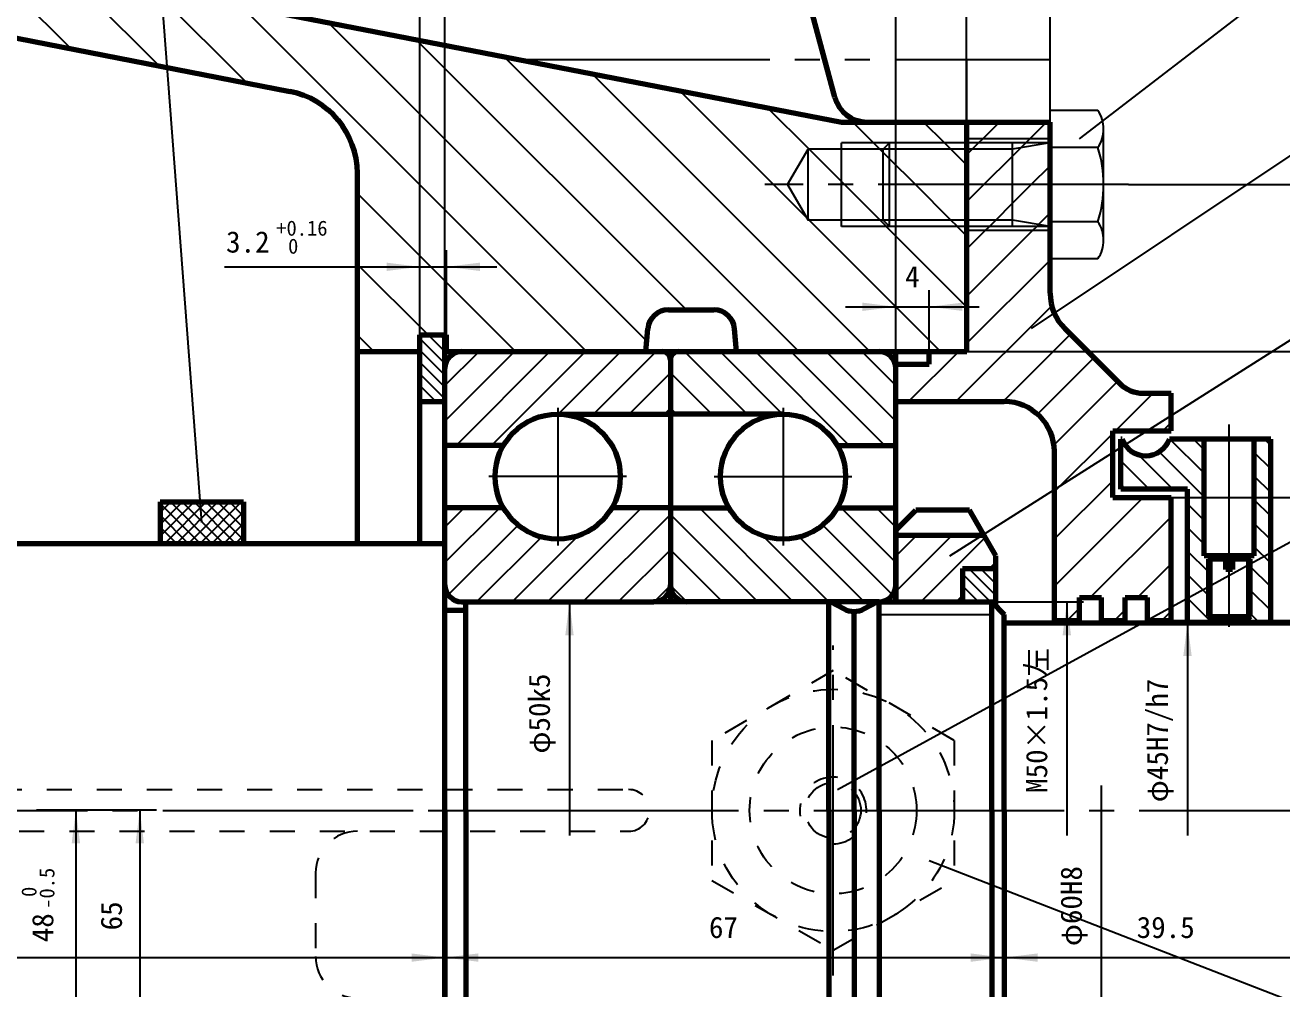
# Model space of a CAD drawing. Header units: millimetres. Extents: x -420 to 420, y -297 to 297.
# Drawn here: x 126.8 to 277.4, y 43.5 to 159 of the extents above; entities that cross this region are included whole.
import ezdxf

# ---------------------------------------------------------------- set-up
doc = ezdxf.new("R2010")
doc.units = ezdxf.units.MM
for name, pattern in [('EB_DASH', [6, 3, -3]), ('EB_DASHDOT', [39, 30, -3, 3, -3]), ('EB_DASHDOTDOT', [45, 30, -3, 3, -3, 3, -3])]:
    doc.linetypes.add(name, pattern=pattern)
for name, color, linetype, lineweight in [('CAXA0', 7, 'Continuous', 70), ('CAXA1', 1, 'EB_DASHDOT', 25), ('CAXA2', 6, 'EB_DASH', 25), ('CAXA3', 7, 'Continuous', 25), ('CAXA4', 3, 'Continuous', 25), ('CAXA5', 4, 'Continuous', 25)]:
    doc.layers.add(name, color=color, linetype=linetype, lineweight=lineweight)
doc.styles.add('UserTxtStyle1', font='')
doc.styles.add('标准', font='', dxfattribs={"width": 0.667})
doc.styles.get('UserTxtStyle1').set_extended_font_data('SimHei')
doc.styles.get('标准').set_extended_font_data('FangSong_GB2312')
doc.dimstyles.new('标准', dxfattribs={"dimtxt": 3.5, "dimasz": 4, "dimexe": 2, "dimexo": 0, "dimtad": 1, "dimdsep": 46, "dimtxsty": '标准', "dimcen": 0, "dimdle": 6, "dimaunit": 1, "dimazin": 2, "dimtfac": 1, "dimtdec": 3, "dimtmove": 0, "dimatfit": 3, "dimfxl": 0, "dimtolj": 1, "dimtzin": 0, "dimarcsym": 0})

# ---------------------------------------------------------------- blocks, each defined once
blk = doc.blocks.new('CAXBLOCK18', base_point=(190.62, 119.87))
at = {"layer": 'CAXA0', "color": 0, "linetype": 'Continuous', "lineweight": 25}
for p, q in [((177.12, 111.55), (185.46, 119.88)), ((177.12, 115.79), (181.21, 119.88)), ((178.45, 108.63), (189.7, 119.88)), ((182.69, 108.63), (193.94, 119.88)), ((190.68, 112.38), (198.18, 119.88)), ((194.93, 112.38), (202.43, 119.88)), ((199.17, 112.38), (204.12, 117.33)), ((203.41, 112.38), (204.12, 113.09))]:
    blk.add_line(p, q, dxfattribs=at)
blk = doc.blocks.new('CAXBLOCK19', base_point=(190.62, 89.89))
at = {"layer": 'CAXA0', "color": 0, "linetype": 'Continuous', "lineweight": 25}
for p, q in [((177.12, 94.58), (183.68, 101.13)), ((177.12, 98.82), (179.43, 101.13)), ((189.4, 89.88), (200.65, 101.13)), ((193.64, 89.88), (204.12, 100.36)), ((177.5, 90.71), (185.87, 99.08)), ((180.91, 89.88), (188.67, 97.64)), ((185.15, 89.88), (193.06, 97.79)), ((197.88, 89.88), (204.12, 96.12)), ((202.17, 89.88), (204.12, 91.84))]:
    blk.add_line(p, q, dxfattribs=at)
blk = doc.blocks.new('CAXBLOCK20', base_point=(217.62, 119.87))
at = {"layer": 'CAXA0', "color": 0, "linetype": 'Continuous', "lineweight": 25}
for p, q in [((213.32, 112.38), (205.82, 119.88)), ((217.57, 112.38), (210.07, 119.88)), ((225.56, 108.63), (214.31, 119.88)), ((229.8, 108.63), (218.55, 119.88)), ((231.12, 111.55), (222.79, 119.88)), ((231.12, 115.79), (227.04, 119.88)), ((209.08, 112.38), (204.12, 117.33)), ((204.84, 112.38), (204.12, 113.09))]:
    blk.add_line(p, q, dxfattribs=at)
blk = doc.blocks.new('CAXBLOCK21', base_point=(217.62, 89.89))
at = {"layer": 'CAXA0', "color": 0, "linetype": 'Continuous', "lineweight": 25}
for p, q in [((218.85, 89.88), (207.6, 101.13)), ((231.12, 94.58), (224.57, 101.13)), ((231.12, 98.82), (228.82, 101.13)), ((214.61, 89.88), (204.12, 100.36)), ((230.75, 90.71), (222.38, 99.08)), ((223.1, 89.88), (215.19, 97.79)), ((227.34, 89.88), (219.58, 97.64)), ((210.37, 89.88), (204.12, 96.12)), ((206.08, 89.88), (204.13, 91.84))]:
    blk.add_line(p, q, dxfattribs=at)
blk = doc.blocks.new('CAXBLOCK28', base_point=(147.47, -17.89))
at = {"layer": 'CAXA5', "color": 0, "linetype": 'Continuous', "lineweight": 25}
for p, q in [((147.78, 96.88), (143, 101.66)), ((149.19, 96.88), (144.19, 101.88)), ((150.61, 96.88), (145.61, 101.88)), ((152.02, 96.88), (147.02, 101.88)), ((153, 97.32), (148.44, 101.88)), ((153, 98.73), (149.85, 101.88)), ((153, 100.15), (151.27, 101.88)), ((153, 101.56), (152.68, 101.88)), ((146.37, 96.88), (143, 100.25)), ((144.95, 96.88), (143, 98.83)), ((143.54, 96.88), (143, 97.42)), ((148.23, -18.12), (143.23, -13.12)), ((149.64, -18.12), (144.64, -13.12)), ((151.06, -18.12), (146.06, -13.12)), ((152.47, -18.12), (147.47, -13.12)), ((153, -17.23), (148.89, -13.12)), ((153, -15.82), (150.3, -13.12)), ((153, -14.41), (151.71, -13.12)), ((146.81, -18.12), (143, -14.3)), ((145.4, -18.12), (143, -15.72)), ((143.99, -18.12), (143, -17.13))]:
    blk.add_line(p, q, dxfattribs=at)
blk = doc.blocks.new('CAXBLOCK29', base_point=(180.7, -9.94))
at = {"layer": 'CAXA5', "color": 0, "linetype": 'Continuous', "lineweight": 25}
for p, q in [((177.12, 118.45), (174.12, 121.45)), ((177.12, 119.86), (175.11, 121.88)), ((177.12, 121.27), (176.52, 121.88)), ((177.12, 117.03), (174.12, 120.03)), ((177.12, 115.62), (174.12, 118.62)), ((177.12, 114.2), (174.12, 117.2)), ((176.04, 113.88), (174.12, 115.79)), ((174.62, 113.88), (174.12, 114.37)), ((177.12, 12.38), (174.12, 15.38)), ((177.12, 13.79), (175.04, 15.88)), ((177.12, 15.21), (176.45, 15.88)), ((177.12, 10.97), (174.12, 13.97)), ((177.12, 9.55), (174.12, 12.55)), ((177.12, 8.14), (174.12, 11.14)), ((175.97, 7.88), (174.12, 9.72)), ((174.55, 7.88), (174.12, 8.31))]:
    blk.add_line(p, q, dxfattribs=at)
blk = doc.blocks.new('CAXBLOCK31', base_point=(174.26, -17.89))
at = {"layer": 'CAXA5', "color": 0, "linetype": 'Continuous', "lineweight": 25}
for p, q in [((143, 97.74), (147.13, 101.88)), ((143, 99.16), (145.72, 101.88)), ((143, 100.57), (144.31, 101.88)), ((143.55, 96.88), (148.55, 101.88)), ((144.96, 96.88), (149.96, 101.88)), ((146.38, 96.88), (151.38, 101.88)), ((147.79, 96.88), (152.79, 101.88)), ((149.2, 96.88), (153, 100.67)), ((150.62, 96.88), (153, 99.26)), ((152.03, 96.88), (153, 97.84)), ((143, -13.98), (143.86, -13.12)), ((143, -15.39), (145.27, -13.12)), ((143, -16.81), (146.68, -13.12)), ((143.1, -18.12), (148.1, -13.12)), ((144.51, -18.12), (149.51, -13.12)), ((145.93, -18.12), (150.93, -13.12)), ((147.34, -18.12), (152.34, -13.12)), ((148.76, -18.12), (153, -13.88)), ((150.17, -18.12), (153, -15.29)), ((151.58, -18.12), (153, -16.71))]:
    blk.add_line(p, q, dxfattribs=at)
blk = doc.blocks.new('CAXBLOCK40', base_point=(80.29, 168.75))
at = {"layer": 'CAXA5', "color": 0, "linetype": 'Continuous', "lineweight": 25}
for p, q in [((132.35, 156.15), (120.97, 167.53)), ((142.89, 154.1), (131.51, 165.48)), ((153.42, 152.05), (142.04, 163.43)), ((194.08, 119.88), (152.57, 161.38)), ((201.3, 121.14), (163.1, 159.34)), ((206.05, 124.88), (173.64, 157.29)), ((219.53, 119.88), (184.17, 155.24)), ((228.02, 119.88), (194.7, 153.2)), ((220.45, 135.93), (205.23, 151.15)), ((220.74, 144.13), (215.77, 149.1)), ((228.47, 144.88), (225.97, 147.38)), ((236.96, 144.88), (234.46, 147.38)), ((185.59, 119.88), (166.62, 138.85)), ((236.5, 119.88), (220.75, 135.63)), ((239.62, 125.24), (229.99, 134.88)), ((239.62, 133.73), (238.47, 134.88)), ((175.11, 121.88), (166.62, 130.36)), ((168.62, 119.88), (166.62, 121.87))]:
    blk.add_line(p, q, dxfattribs=at)
blk = doc.blocks.new('CAXBLOCK41', base_point=(228.1, 135.18))
at = {"layer": 'CAXA5', "color": 0, "linetype": 'Continuous', "lineweight": 25}
for p, q in [((229.22, 144.13), (228.47, 144.88)), ((224.62, 140.24), (220.74, 144.13)), ((229.62, 143.73), (229.22, 144.13)), ((239.62, 142.21), (237.71, 144.13)), ((233.47, 139.88), (230.37, 142.98)), ((224.99, 139.88), (224.62, 140.24)), ((229.24, 135.63), (224.99, 139.88)), ((237.72, 135.63), (233.47, 139.88)), ((220.75, 135.63), (220.62, 135.76)), ((229.99, 134.88), (229.24, 135.63))]:
    blk.add_line(p, q, dxfattribs=at)
blk = doc.blocks.new('CAXBLOCK42', base_point=(236.44, 135.39))
at = {"layer": 'CAXA5', "color": 0, "linetype": 'Continuous', "lineweight": 25}
for p, q in [((237.71, 144.13), (236.96, 144.88)), ((238.47, 134.88), (237.72, 135.63))]:
    blk.add_line(p, q, dxfattribs=at)
blk = doc.blocks.new('CAXBLOCK43', base_point=(233.64, 142.72))
at = {"layer": 'CAXA5', "color": 0, "linetype": 'Continuous', "lineweight": 25}
blk.add_line((230.37, 142.98), (229.62, 143.73), dxfattribs=at)
blk = doc.blocks.new('CAXBLOCK53', base_point=(245.32, 133.98))
at = {"layer": 'CAXA5', "color": 0, "linetype": 'Continuous', "lineweight": 25}
for p, q in [((241.55, 145.38), (243.55, 147.38)), ((247.2, 145.38), (249.2, 147.38)), ((240.3, 144.13), (241.05, 144.88)), ((241.05, 144.88), (241.55, 145.38)), ((246.12, 144.29), (246.7, 144.88)), ((246.7, 144.88), (247.2, 145.38)), ((239.62, 143.46), (240.3, 144.13)), ((241.7, 139.88), (245.12, 143.3)), ((245.12, 143.3), (246.12, 144.29)), ((247.36, 139.88), (249.62, 142.14)), ((239.62, 137.8), (241.7, 139.88)), ((245.12, 137.64), (247.36, 139.88)), ((243.11, 135.63), (245.12, 137.64)), ((242.36, 134.88), (243.11, 135.63)), ((248.25, 135.11), (249.62, 136.49)), ((239.62, 126.49), (247.52, 134.38)), ((239.62, 132.14), (241.86, 134.38)), ((241.86, 134.38), (242.36, 134.88)), ((247.52, 134.38), (248.02, 134.88)), ((248.02, 134.88), (248.25, 135.11)), ((239.62, 120.83), (249.62, 130.83)), ((238.33, 113.88), (249.82, 125.36)), ((243.99, 113.88), (252.06, 121.95)), ((232.67, 113.88), (238.67, 119.88)), ((248.12, 112.36), (254.88, 119.12)), ((231.12, 117.99), (231.52, 118.38)), ((250.07, 108.65), (257.71, 116.29)), ((257.46, 110.38), (261.96, 114.88)), ((250.12, 103.05), (257.12, 110.05)), ((263.11, 110.38), (264.12, 111.39)), ((250.12, 97.39), (257.12, 104.39)), ((250.12, 91.73), (260.77, 102.38)), ((254.43, 90.38), (264.12, 100.08)), ((260.08, 90.38), (264.12, 94.42)), ((251.68, 87.63), (253.12, 89.08)), ((257.33, 87.63), (258.62, 88.92)), ((262.99, 87.63), (264.12, 88.76))]:
    blk.add_line(p, q, dxfattribs=at)
blk = doc.blocks.new('CAXBLOCK54', base_point=(236.18, 92.81))
at = {"layer": 'CAXA5', "color": 0, "linetype": 'Continuous', "lineweight": 25}
for p, q in [((231.12, 91.12), (237.89, 97.88)), ((231.12, 95.36), (233.64, 97.88)), ((234.13, 89.88), (241.84, 97.6)), ((242.37, 93.88), (243.12, 94.63)), ((238.37, 89.88), (239.12, 90.63))]:
    blk.add_line(p, q, dxfattribs=at)
blk = doc.blocks.new('CAXBLOCK56', base_point=(241.25, 91.7))
at = {"layer": 'CAXA5', "color": 0, "linetype": 'Continuous', "lineweight": 25}
for p, q in [((243.12, 90.63), (239.88, 93.88)), ((243.12, 92.04), (241.29, 93.88)), ((243.12, 93.46), (242.7, 93.88)), ((242.46, 89.88), (239.12, 93.22)), ((241.05, 89.88), (239.12, 91.8)), ((239.63, 89.88), (239.12, 90.39)), ((242.72, 35.88), (239.12, 39.48)), ((243.12, 36.89), (240.14, 39.88)), ((243.12, 38.3), (241.55, 39.88)), ((243.12, 39.72), (242.96, 39.88)), ((241.31, 35.88), (239.12, 38.06)), ((239.89, 35.88), (239.12, 36.65))]:
    blk.add_line(p, q, dxfattribs=at)
blk = doc.blocks.new('CAXBLOCK57', base_point=(270.39, 27.57))
at = {"layer": 'CAXA5', "color": 0, "linetype": 'Continuous', "lineweight": 25}
for p, q in [((268.08, 105.28), (263.97, 109.38)), ((268.08, 108.11), (266.8, 109.38)), ((276.08, 108.59), (275.29, 109.38)), ((264.32, 103.38), (260.18, 107.52)), ((268.08, 102.45), (262.68, 107.84)), ((276.08, 105.76), (274.08, 107.76)), ((261.49, 103.38), (258.08, 106.79)), ((258.66, 103.38), (258.08, 103.96)), ((276.08, 102.93), (274.08, 104.93)), ((268.08, 99.62), (266.08, 101.62)), ((276.08, 100.11), (274.08, 102.11)), ((268.08, 96.79), (266.08, 98.79)), ((276.08, 97.28), (274.08, 99.28)), ((276.08, 94.45), (274.08, 96.45)), ((268.58, 93.46), (266.08, 95.96)), ((276.08, 91.62), (273.58, 94.12)), ((268.58, 90.63), (266.08, 93.13)), ((276.08, 88.79), (273.58, 91.29)), ((268.58, 87.81), (266.08, 90.31)), ((266.17, 87.38), (266.08, 87.48)), ((274.66, 87.38), (273.58, 88.46)), ((276.08, 32.22), (266.08, 42.22)), ((276.08, 35.05), (268.75, 42.38)), ((276.08, 37.88), (271.58, 42.38)), ((276.08, 40.71), (274.41, 42.38)), ((276.08, 29.39), (266.08, 39.39)), ((276.08, 26.57), (266.08, 36.57)), ((276.08, 23.74), (266.08, 33.74)), ((276.08, 20.91), (266.08, 30.91)), ((273.78, 20.38), (266.08, 28.08)), ((265.29, 20.38), (259.29, 26.38)), ((268.12, 20.38), (262.12, 26.38)), ((270.95, 20.38), (264.95, 26.38)), ((260.52, 22.33), (258.08, 24.77)), ((258.75, 21.27), (258.08, 21.94))]:
    blk.add_line(p, q, dxfattribs=at)
blk = doc.blocks.new('*CAXBLOCK7374')
at = {"layer": 'CAXA4', "linetype": 'Continuous', "lineweight": 25}
for points in [[(-298.88, 273.55), (-294.88, 274.05), (-294.88, 273.05)], [(364.12, 273.55), (360.12, 274.05), (360.12, 273.05)]]:
    blk.add_hatch(color=0, dxfattribs=at).paths.add_polyline_path(points, flags=0)
at = {"layer": 'CAXA4', "color": 0, "linetype": 'Continuous', "lineweight": 25}
for p, q in [((-298.88, 67.82), (-298.88, 275.55)), ((364.12, 75.38), (364.12, 275.55)), ((364.12, 273.55), (-298.88, 273.55))]:
    blk.add_line(p, q, dxfattribs=at)
at = {"layer": 'CAXA4', "color": 0, "linetype": 'Continuous', "lineweight": 25, "insert": (29.74, 278.45), "char_height": 2.5547, "attachment_point": 1, "style": 'UserTxtStyle1'}
blk.add_mtext('\\fSimHei;663', dxfattribs=at)
blk = doc.blocks.new('*CAXBLOCK7475')
at = {"layer": 'CAXA4', "linetype": 'Continuous', "lineweight": 25}
for points in [[(239.62, 261.88), (243.62, 261.38), (243.62, 262.38)], [(364.12, 261.88), (360.12, 261.38), (360.12, 262.38)]]:
    blk.add_hatch(color=0, dxfattribs=at).paths.add_polyline_path(points, flags=0)
at = {"layer": 'CAXA4', "color": 0, "linetype": 'Continuous', "lineweight": 25}
for p, q in [((239.62, 147.38), (239.62, 263.88)), ((364.12, 75.38), (364.12, 263.88)), ((239.62, 261.88), (364.12, 261.88))]:
    blk.add_line(p, q, dxfattribs=at)
at = {"layer": 'CAXA4', "color": 0, "linetype": 'Continuous', "lineweight": 25, "insert": (296.99, 266.78), "char_height": 2.5547, "attachment_point": 1, "style": 'UserTxtStyle1'}
blk.add_mtext('\\fSimHei;124.5', dxfattribs=at)
blk = doc.blocks.new('CAXBLOCK76')
at = {"color": 0, "attachment_point": 1, "style": 'UserTxtStyle1'}
for s, insert, char_height in [('\\fSimHei;0', (48.68, 267.42), 1.806), ('\\fSimHei;385', (41.24, 266.14), 2.5547), ('\\fSimHei;-0.1', (47.26, 265.26), 1.8065)]:
    blk.add_mtext(s, dxfattribs=dict(at, insert=insert, char_height=char_height))
blk = doc.blocks.new('*CAXBLOCK7576')
at = {"layer": 'CAXA4', "linetype": 'Continuous', "lineweight": 25}
for points in [[(-145.38, 261.88), (-141.38, 261.38), (-141.38, 262.38)], [(239.62, 261.88), (235.62, 261.38), (235.62, 262.38)]]:
    blk.add_hatch(color=0, dxfattribs=at).paths.add_polyline_path(points, flags=0)
at = {"layer": 'CAXA4', "color": 0, "linetype": 'Continuous', "lineweight": 25}
for p, q in [((-145.38, 209.88), (-145.38, 263.88)), ((239.62, 147.38), (239.62, 263.88)), ((-145.38, 261.88), (239.62, 261.88))]:
    blk.add_line(p, q, dxfattribs=at)
blk.add_blockref('CAXBLOCK76', (0, 0), dxfattribs=at)
blk = doc.blocks.new('*CAXBLOCK9293')
at = {"layer": 'CAXA4', "linetype": 'Continuous', "lineweight": 25}
for points in [[(239.62, 185.22), (243.62, 185.72), (243.62, 184.72)], [(249.62, 185.22), (245.62, 185.72), (245.62, 184.72)]]:
    blk.add_hatch(color=0, dxfattribs=at).paths.add_polyline_path(points, flags=0)
at = {"layer": 'CAXA4', "color": 0, "linetype": 'Continuous', "lineweight": 25}
for p, q in [((239.62, 154.88), (239.62, 187.22)), ((249.62, 154.88), (249.62, 187.22)), ((249.62, 185.22), (239.62, 185.22))]:
    blk.add_line(p, q, dxfattribs=at)
at = {"layer": 'CAXA4', "color": 0, "linetype": 'Continuous', "lineweight": 25, "insert": (242.75, 190.12), "char_height": 2.5547, "attachment_point": 1, "style": 'UserTxtStyle1'}
blk.add_mtext('\\fSimHei;10', dxfattribs=at)
blk = doc.blocks.new('*CAXBLOCK9394')
at = {"layer": 'CAXA4', "linetype": 'Continuous', "lineweight": 25}
for points in [[(177.12, 185.22), (181.12, 185.72), (181.12, 184.72)], [(231.12, 185.22), (227.12, 185.72), (227.12, 184.72)]]:
    blk.add_hatch(color=0, dxfattribs=at).paths.add_polyline_path(points, flags=0)
at = {"layer": 'CAXA4', "color": 0, "linetype": 'Continuous', "lineweight": 25}
for p, q in [((177.12, 113.88), (177.12, 187.22)), ((231.12, 185.22), (177.12, 185.22))]:
    blk.add_line(p, q, dxfattribs=at)
at = {"layer": 'CAXA4', "color": 0, "linetype": 'Continuous', "lineweight": 25, "insert": (202.25, 190.12), "char_height": 2.5547, "attachment_point": 1, "style": 'UserTxtStyle1'}
blk.add_mtext('\\fSimHei;54', dxfattribs=at)
blk = doc.blocks.new('CAXBLOCK95')
at = {"color": 0, "attachment_point": 1, "style": 'UserTxtStyle1'}
for s, insert, char_height in [('\\fSimHei;0', (236.93, 190.79), 1.806), ('\\fSimHei;8.5', (229.49, 189.52), 2.5547), ('\\fSimHei;-0.1', (235.51, 188.64), 1.8065)]:
    blk.add_mtext(s, dxfattribs=dict(at, insert=insert, char_height=char_height))
blk = doc.blocks.new('*CAXBLOCK9495')
at = {"layer": 'CAXA4', "linetype": 'Continuous', "lineweight": 25}
for points in [[(231.12, 185.26), (227.12, 185.76), (227.12, 184.76)], [(239.62, 185.26), (243.62, 185.76), (243.62, 184.76)]]:
    blk.add_hatch(color=0, dxfattribs=at).paths.add_polyline_path(points, flags=0)
at = {"layer": 'CAXA4', "color": 0, "linetype": 'Continuous', "lineweight": 25}
for p, q in [((231.12, 116.9), (231.12, 187.26)), ((239.62, 154.88), (239.62, 187.26)), ((245.62, 185.26), (225.12, 185.26))]:
    blk.add_line(p, q, dxfattribs=at)
blk.add_blockref('CAXBLOCK95', (0, 0), dxfattribs=at)
blk = doc.blocks.new('CAXBLOCK97')
at = {"color": 0, "attachment_point": 1, "style": 'UserTxtStyle1'}
for s, insert, char_height in [('\\fSimHei;+0.16', (156.91, 135.57), 1.8065), ('\\fSimHei;3.2', (150.9, 134.29), 2.5547), ('\\fSimHei;0', (158.33, 133.41), 1.806)]:
    blk.add_mtext(s, dxfattribs=dict(at, insert=insert, char_height=char_height))
blk = doc.blocks.new('*CAXBLOCK9697')
at = {"layer": 'CAXA4', "linetype": 'Continuous', "lineweight": 25}
for points in [[(174.12, 130.03), (170.12, 129.53), (170.12, 130.53)], [(177.32, 130.03), (181.32, 129.53), (181.32, 130.53)]]:
    blk.add_hatch(color=0, dxfattribs=at).paths.add_polyline_path(points, flags=0)
at = {"layer": 'CAXA4', "color": 0, "linetype": 'Continuous', "lineweight": 25}
for p, q in [((174.12, 120.88), (174.12, 132.03)), ((177.32, 121.88), (177.32, 132.03)), ((150.72, 130.03), (183.32, 130.03))]:
    blk.add_line(p, q, dxfattribs=at)
blk.add_blockref('CAXBLOCK97', (0, 0), dxfattribs=at)
blk = doc.blocks.new('CAXBLOCK99')
at = {"color": 0, "attachment_point": 1, "style": 'UserTxtStyle1'}
for s, insert, char_height in [('\\fSimHei;65.5', (199.99, 250.02), 2.5547), ('\\fSimHei;+0.1', (208.01, 251.3), 1.8065), ('\\fSimHei;0', (209.43, 249.14), 1.806)]:
    blk.add_mtext(s, dxfattribs=dict(at, insert=insert, char_height=char_height))
blk = doc.blocks.new('*CAXBLOCK9899')
at = {"layer": 'CAXA4', "linetype": 'Continuous', "lineweight": 25}
for points in [[(174.12, 245.76), (178.12, 246.26), (178.12, 245.26)], [(239.62, 245.76), (235.62, 246.26), (235.62, 245.26)]]:
    blk.add_hatch(color=0, dxfattribs=at).paths.add_polyline_path(points, flags=0)
at = {"layer": 'CAXA4', "color": 0, "linetype": 'Continuous', "lineweight": 25}
for p, q in [((174.12, 120.88), (174.12, 247.76)), ((239.62, 147.38), (239.62, 247.76)), ((239.62, 245.76), (174.12, 245.76))]:
    blk.add_line(p, q, dxfattribs=at)
blk.add_blockref('CAXBLOCK99', (0, 0), dxfattribs=at)
blk = doc.blocks.new('*CAXBLOCK100101')
at = {"layer": 'CAXA4', "linetype": 'Continuous', "lineweight": 25}
for points in [[(231.12, 125.24), (227.12, 124.74), (227.12, 125.74)], [(235.12, 125.24), (239.12, 124.74), (239.12, 125.74)]]:
    blk.add_hatch(color=0, dxfattribs=at).paths.add_polyline_path(points, flags=0)
at = {"layer": 'CAXA4', "color": 0, "linetype": 'Continuous', "lineweight": 25}
for p, q in [((231.12, 119.88), (231.12, 127.24)), ((235.12, 119.88), (235.12, 127.24)), ((225.12, 125.24), (241.12, 125.24))]:
    blk.add_line(p, q, dxfattribs=at)
at = {"layer": 'CAXA4', "color": 0, "linetype": 'Continuous', "lineweight": 25, "insert": (232.25, 130.14), "char_height": 2.555, "attachment_point": 1, "style": 'UserTxtStyle1'}
blk.add_mtext('\\fSimHei;4', dxfattribs=at)
blk = doc.blocks.new('*CAXBLOCK115116')
at = {"layer": 'CAXA4', "linetype": 'Continuous', "lineweight": 25}
blk.add_hatch(color=0, dxfattribs=at).paths.add_polyline_path([(192.04, 89.88), (191.54, 85.88), (192.54, 85.88)], flags=0)
at = {"layer": 'CAXA4', "color": 0, "linetype": 'Continuous', "lineweight": 25}
blk.add_line((192.04, 89.88), (192.04, 61.88), dxfattribs=at)
at = {"layer": 'CAXA4', "color": 0, "linetype": 'Continuous', "lineweight": 25, "insert": (187.14, 71.69), "char_height": 2.5547, "attachment_point": 1, "rotation": 90, "style": 'UserTxtStyle1'}
blk.add_mtext('\\fSimHei;φ50k5', dxfattribs=at)
blk = doc.blocks.new('*CAXBLOCK116117')
at = {"layer": 'CAXA4', "linetype": 'Continuous', "lineweight": 25}
blk.add_hatch(color=0, dxfattribs=at).paths.add_polyline_path([(251.62, 89.88), (251.12, 85.88), (252.12, 85.88)], flags=0)
at = {"layer": 'CAXA4', "color": 0, "linetype": 'Continuous', "lineweight": 25}
for p, q in [((243.12, 89.88), (253.62, 89.88)), ((251.62, 89.88), (251.62, 61.88))]:
    blk.add_line(p, q, dxfattribs=at)
at = {"layer": 'CAXA4', "color": 0, "linetype": 'Continuous', "lineweight": 25, "insert": (246.72, 66.98), "char_height": 2.5547, "attachment_point": 1, "rotation": 90, "style": 'UserTxtStyle1'}
blk.add_mtext('\\fSimHei;M50×1.5左', dxfattribs=at)
blk = doc.blocks.new('*CAXBLOCK117118')
at = {"layer": 'CAXA4', "linetype": 'Continuous', "lineweight": 25}
blk.add_hatch(color=0, dxfattribs=at).paths.add_polyline_path([(255.77, 34.88), (256.27, 38.88), (255.27, 38.88)], flags=0)
at = {"layer": 'CAXA4', "color": 0, "linetype": 'Continuous', "lineweight": 25}
blk.add_line((255.77, 34.88), (255.77, 67.88), dxfattribs=at)
at = {"layer": 'CAXA4', "color": 0, "linetype": 'Continuous', "lineweight": 25, "insert": (250.87, 48.62), "char_height": 2.5547, "attachment_point": 1, "rotation": 90, "style": 'UserTxtStyle1'}
blk.add_mtext('\\fSimHei;φ60H8', dxfattribs=at)
blk = doc.blocks.new('*CAXBLOCK118119')
at = {"layer": 'CAXA4', "linetype": 'Continuous', "lineweight": 25}
blk.add_hatch(color=0, dxfattribs=at).paths.add_polyline_path([(266.08, 87.38), (265.58, 83.38), (266.58, 83.38)], flags=0)
at = {"layer": 'CAXA4', "color": 0, "linetype": 'Continuous', "lineweight": 25}
blk.add_line((266.08, 87.38), (266.08, 61.88), dxfattribs=at)
at = {"layer": 'CAXA4', "color": 0, "linetype": 'Continuous', "lineweight": 25, "insert": (261.18, 65.86), "char_height": 2.5547, "attachment_point": 1, "rotation": 90, "style": 'UserTxtStyle1'}
blk.add_mtext('\\fSimHei;φ45H7/h7', dxfattribs=at)
blk = doc.blocks.new('CAXBLOCK120')
at = {"color": 0, "attachment_point": 1, "rotation": 90, "style": 'UserTxtStyle1'}
for s, insert, char_height in [('\\fSimHei;+0.1', (287.38, 78.29), 1.8065), ('\\fSimHei;0', (289.53, 79.71), 1.806), ('\\fSimHei;φ45.5', (288.65, 66.52), 2.5547)]:
    blk.add_mtext(s, dxfattribs=dict(at, insert=insert, char_height=char_height))
blk = doc.blocks.new('*CAXBLOCK119120')
at = {"layer": 'CAXA4', "linetype": 'Continuous', "lineweight": 25}
blk.add_hatch(color=0, dxfattribs=at).paths.add_polyline_path([(292.91, 87.63), (292.41, 83.63), (293.41, 83.63)], flags=0)
at = {"layer": 'CAXA4', "color": 0, "linetype": 'Continuous', "lineweight": 25}
for p, q in [((264.12, 87.63), (294.91, 87.63)), ((292.91, 87.63), (292.91, 61.88))]:
    blk.add_line(p, q, dxfattribs=at)
blk.add_blockref('CAXBLOCK120', (0, 0), dxfattribs=at)
blk = doc.blocks.new('*CAXBLOCK121122')
at = {"layer": 'CAXA4', "linetype": 'Continuous', "lineweight": 25}
blk.add_hatch(color=0, dxfattribs=at).paths.add_polyline_path([(303.32, 102.38), (302.82, 98.38), (303.82, 98.38)], flags=0)
at = {"layer": 'CAXA4', "color": 0, "linetype": 'Continuous', "lineweight": 25}
for p, q in [((264.12, 102.38), (305.32, 102.38)), ((303.32, 102.38), (303.32, 61.88))]:
    blk.add_line(p, q, dxfattribs=at)
at = {"layer": 'CAXA4', "color": 0, "linetype": 'Continuous', "lineweight": 25, "insert": (298.42, 73.62), "char_height": 2.5547, "attachment_point": 1, "rotation": 90, "style": 'UserTxtStyle1'}
blk.add_mtext('\\fSimHei;φ75', dxfattribs=at)
blk = doc.blocks.new('*CAXBLOCK147148')
at = {"layer": 'CAXA4', "linetype": 'Continuous', "lineweight": 25}
for points in [[(27.62, 47.24), (31.62, 46.74), (31.62, 47.74)], [(177.12, 47.24), (173.12, 46.74), (173.12, 47.74)]]:
    blk.add_hatch(color=0, dxfattribs=at).paths.add_polyline_path(points, flags=0)
at = {"layer": 'CAXA4', "color": 0, "linetype": 'Continuous', "lineweight": 25}
for p, q in [((177.12, 44.58), (177.12, 49.24)), ((27.62, 47.24), (177.12, 47.24))]:
    blk.add_line(p, q, dxfattribs=at)
at = {"layer": 'CAXA4', "color": 0, "linetype": 'Continuous', "lineweight": 25, "insert": (97.49, 52.14), "char_height": 2.5547, "attachment_point": 1, "style": 'UserTxtStyle1'}
blk.add_mtext('\\fSimHei;149.5', dxfattribs=at)
blk = doc.blocks.new('*CAXBLOCK148149')
at = {"layer": 'CAXA4', "linetype": 'Continuous', "lineweight": 25}
for points in [[(177.12, 47.24), (181.12, 46.74), (181.12, 47.74)], [(244.12, 47.24), (240.12, 46.74), (240.12, 47.74)]]:
    blk.add_hatch(color=0, dxfattribs=at).paths.add_polyline_path(points, flags=0)
at = {"layer": 'CAXA4', "color": 0, "linetype": 'Continuous', "lineweight": 25}
for p, q in [((177.12, 47.24), (244.12, 47.24)), ((244.12, 48.11), (244.12, 45.24))]:
    blk.add_line(p, q, dxfattribs=at)
at = {"layer": 'CAXA4', "color": 0, "linetype": 'Continuous', "lineweight": 25, "insert": (208.75, 52.14), "char_height": 2.5547, "attachment_point": 1, "style": 'UserTxtStyle1'}
blk.add_mtext('\\fSimHei;67', dxfattribs=at)
blk = doc.blocks.new('*CAXBLOCK149150')
at = {"layer": 'CAXA4', "linetype": 'Continuous', "lineweight": 25}
for points in [[(244.12, 47.24), (248.12, 46.74), (248.12, 47.74)], [(283.62, 47.24), (279.62, 46.74), (279.62, 47.74)]]:
    blk.add_hatch(color=0, dxfattribs=at).paths.add_polyline_path(points, flags=0)
at = {"layer": 'CAXA4', "color": 0, "linetype": 'Continuous', "lineweight": 25}
for p, q in [((283.62, 53.63), (283.62, 45.24)), ((244.12, 47.24), (283.62, 47.24))]:
    blk.add_line(p, q, dxfattribs=at)
at = {"layer": 'CAXA4', "color": 0, "linetype": 'Continuous', "lineweight": 25, "insert": (259.99, 52.14), "char_height": 2.5547, "attachment_point": 1, "style": 'UserTxtStyle1'}
blk.add_mtext('\\fSimHei;39.5', dxfattribs=at)
blk = doc.blocks.new('*CAXBLOCK158159')
at = {"layer": 'CAXA4', "color": 0, "linetype": 'Continuous', "lineweight": 25}
for p in [(148, 99.38), (169.92, 209.96)]:
    blk.add_line(p, (139.62, 209.96), dxfattribs=at)
at = {"layer": 'CAXA4', "color": 0, "linetype": 'Continuous', "lineweight": 25, "insert": (143.37, 208.21), "char_height": 2.5547, "attachment_point": 1, "style": 'UserTxtStyle1'}
blk.add_mtext('\\fSimHei;4-104 063 211', dxfattribs=at)
blk = doc.blocks.new('*CAXBLOCK159160')
at = {"layer": 'CAXA4', "color": 0, "linetype": 'Continuous', "lineweight": 25}
for p in [(253.12, 145.38), (399.68, 238.68)]:
    blk.add_line(p, (374.63, 238.68), dxfattribs=at)
at = {"layer": 'CAXA4', "color": 0, "linetype": 'Continuous', "lineweight": 25, "insert": (378.14, 243.93), "char_height": 2.5547, "attachment_point": 1, "style": 'UserTxtStyle1'}
blk.add_mtext('\\fSimHei;螺栓M10×20', dxfattribs=at)
blk = doc.blocks.new('*CAXBLOCK160161')
at = {"layer": 'CAXA4', "color": 0, "linetype": 'Continuous', "lineweight": 25}
blk.add_line((247.37, 122.62), (374.72, 207.77), dxfattribs=at)
blk = doc.blocks.new('*CAXBLOCK161162')
at = {"layer": 'CAXA4', "color": 0, "linetype": 'Continuous', "lineweight": 25}
blk.add_line((237.62, 95.38), (374.54, 182.31), dxfattribs=at)
blk = doc.blocks.new('*CAXBLOCK162163')
at = {"layer": 'CAXA4', "color": 0, "linetype": 'Continuous', "lineweight": 25}
blk.add_line((224.14, 67.38), (374.35, 149.54), dxfattribs=at)
blk = doc.blocks.new('*CAXBLOCK185186')
at = {"layer": 'CAXA4', "color": 0, "linetype": 'Continuous', "lineweight": 25}
blk.add_line((235.12, 58.88), (374.63, 4.71), dxfattribs=at)
blk = doc.blocks.new('*CAXBLOCK188189')
at = {"layer": 'CAXA4', "linetype": 'Continuous', "lineweight": 25}
for points in [[(342.96, 64.88), (342.46, 60.88), (343.46, 60.88)], [(342.96, -55.12), (342.46, -51.12), (343.46, -51.12)]]:
    blk.add_hatch(color=0, dxfattribs=at).paths.add_polyline_path(points, flags=0)
at = {"layer": 'CAXA4', "color": 0, "linetype": 'Continuous', "lineweight": 25}
for p, q in [((342.96, 64.88), (342.96, -55.12)), ((259.12, -55.12), (344.96, -55.12))]:
    blk.add_line(p, q, dxfattribs=at)
at = {"layer": 'CAXA4', "color": 0, "linetype": 'Continuous', "lineweight": 25, "insert": (338.06, 2), "char_height": 2.5547, "attachment_point": 1, "rotation": 90, "style": 'UserTxtStyle1'}
blk.add_mtext('\\fSimHei;120', dxfattribs=at)
blk = doc.blocks.new('*CAXBLOCK207208')
at = {"layer": 'CAXA4', "linetype": 'Continuous', "lineweight": 25}
for points in [[(140.56, 64.95), (140.06, 60.95), (141.06, 60.95)], [(140.56, -0.12), (140.06, 3.88), (141.06, 3.88)]]:
    blk.add_hatch(color=0, dxfattribs=at).paths.add_polyline_path(points, flags=0)
at = {"layer": 'CAXA4', "color": 0, "linetype": 'Continuous', "lineweight": 25}
for p, q in [((128.18, 64.95), (142.56, 64.95)), ((140.56, 64.95), (140.56, -0.12)), ((98.18, -0.12), (142.56, -0.12))]:
    blk.add_line(p, q, dxfattribs=at)
at = {"layer": 'CAXA4', "color": 0, "linetype": 'Continuous', "lineweight": 25, "insert": (135.87, 50.5), "char_height": 2.5547, "attachment_point": 1, "rotation": 90, "style": 'UserTxtStyle1'}
blk.add_mtext('\\fSimHei;65', dxfattribs=at)
blk = doc.blocks.new('CAXBLOCK209')
at = {"color": 0, "attachment_point": 1, "rotation": 90, "style": 'UserTxtStyle1'}
for s, insert, char_height in [('\\fSimHei;-0.5', (128.53, 53.09), 1.8065), ('\\fSimHei;0', (126.38, 54.51), 1.806), ('\\fSimHei;48', (127.65, 49.08), 2.5547)]:
    blk.add_mtext(s, dxfattribs=dict(at, insert=insert, char_height=char_height))
blk = doc.blocks.new('*CAXBLOCK208209')
at = {"layer": 'CAXA4', "linetype": 'Continuous', "lineweight": 25}
for points in [[(132.91, 64.95), (132.41, 60.95), (133.41, 60.95)], [(132.91, 16.88), (132.41, 20.88), (133.41, 20.88)]]:
    blk.add_hatch(color=0, dxfattribs=at).paths.add_polyline_path(points, flags=0)
at = {"layer": 'CAXA4', "color": 0, "linetype": 'Continuous', "lineweight": 25}
for p, q in [((128.18, 64.95), (134.91, 64.95)), ((132.91, 64.95), (132.91, 16.88)), ((102.37, 16.88), (134.91, 16.88))]:
    blk.add_line(p, q, dxfattribs=at)
blk.add_blockref('CAXBLOCK209', (0, 0), dxfattribs=at)
blk = doc.blocks.new('*CAXBLOCK210211')
at = {"layer": 'CAXA4', "linetype": 'Continuous', "lineweight": 25}
blk.add_hatch(color=0, dxfattribs=at).paths.add_polyline_path([(321.97, 119.88), (321.47, 115.88), (322.47, 115.88)], flags=0)
at = {"layer": 'CAXA4', "color": 0, "linetype": 'Continuous', "lineweight": 25}
for p, q in [((239.62, 119.88), (323.97, 119.88)), ((321.97, 119.88), (321.97, 61.88))]:
    blk.add_line(p, q, dxfattribs=at)
at = {"layer": 'CAXA4', "color": 0, "linetype": 'Continuous', "lineweight": 25, "insert": (317.07, 87.86), "char_height": 2.5547, "attachment_point": 1, "rotation": 90, "style": 'UserTxtStyle1'}
blk.add_mtext('\\fSimHei;φ110H7/h8', dxfattribs=at)
blk = doc.blocks.new('*CAXBLOCK211212')
at = {"layer": 'CAXA4', "linetype": 'Continuous', "lineweight": 25}
blk.add_hatch(color=0, dxfattribs=at).paths.add_polyline_path([(334.8, 139.88), (334.3, 135.88), (335.3, 135.88)], flags=0)
at = {"layer": 'CAXA4', "color": 0, "linetype": 'Continuous', "lineweight": 25}
for p, q in [((259.02, 139.88), (336.8, 139.88)), ((334.8, 139.88), (334.8, 61.88))]:
    blk.add_line(p, q, dxfattribs=at)
at = {"layer": 'CAXA4', "color": 0, "linetype": 'Continuous', "lineweight": 25, "insert": (329.9, 92.87), "char_height": 2.5547, "attachment_point": 1, "rotation": 90, "style": 'UserTxtStyle1'}
blk.add_mtext('\\fSimHei;φ150', dxfattribs=at)

msp = doc.modelspace()

# ---------------------------------------------------------------- linework, layer by layer
at = {"layer": 'CAXA0'}
for p, q in [((42.072, 173.695), (158.533, 151.057)), ((223.83, 150.343), (219.39, 166.914)), ((142.861, 163.272), (224.625, 147.379)), ((224.625, 147.379), (249.625, 147.379)), ((239.625, 119.879), (239.625, 147.379)), ((249.625, 126.864), (249.625, 147.379)), ((166.625, 96.879), (166.625, 141.241)), ((203.915, 124.879), (209.334, 124.879)), ((201.187, 119.879), (201.425, 122.597)), ((212.062, 119.879), (211.824, 122.597)), ((251.382, 122.621), (257.953, 116.05)), ((174.125, 121.879), (177.325, 121.879)), ((174.125, 96.879), (174.125, 121.879)), ((177.325, 119.879), (177.325, 121.879)), ((166.625, 119.879), (174.125, 119.879)), ((177.125, 119.879), (201.187, 119.879)), ((201.187, 119.879), (239.625, 119.879)), ((235.125, 118.379), (235.125, 119.879)), ((231.061, 118.379), (235.125, 118.379)), ((260.782, 114.879), (264.125, 114.879)), ((264.125, 110.379), (264.125, 114.879)), ((174.125, 113.879), (177.125, 113.879)), ((231.125, 113.879), (244.125, 113.879)), ((190.625, 112.379), (204.125, 112.379)), ((217.625, 112.379), (204.125, 112.379)), ((257.125, 102.379), (257.125, 110.379)), ((257.125, 110.379), (264.125, 110.379)), ((258.247, 109.379), (258.076, 109.379)), ((258.076, 103.379), (258.076, 109.379)), ((276.076, 109.379), (263.904, 109.379)), ((268.076, 95.379), (268.076, 109.379)), ((274.076, 95.379), (274.076, 109.379)), ((276.076, 87.379), (276.076, 109.379)), ((250.125, 87.379), (250.125, 107.879)), ((257.125, 102.379), (264.125, 102.379)), ((266.076, 103.379), (258.076, 103.379)), ((264.125, 87.379), (264.125, 102.379)), ((266.076, 87.379), (266.076, 103.379)), ((142.998, 101.879), (152.998, 101.879)), ((142.998, 101.879), (142.998, 96.879)), ((152.998, 101.879), (152.998, 96.879)), ((231.125, 98.479), (233.525, 100.879)), ((239.949, 100.879), (233.525, 100.879)), ((243.125, 95.379), (239.949, 100.879)), ((231.125, 98.479), (231.125, 89.879)), ((231.125, 97.879), (241.681, 97.879)), ((27.625, 96.879), (177.125, 96.879)), ((177.125, 64.879), (177.125, 96.879)), ((243.125, 89.379), (243.125, 95.379)), ((274.076, 95.379), (268.076, 95.379)), ((268.951, 95.379), (268.576, 95.004)), ((270.676, 95.004), (268.576, 95.004)), ((268.576, 95.004), (268.576, 88.129)), ((270.676, 95.379), (268.951, 95.379)), ((270.676, 93.749), (270.676, 95.379)), ((271.476, 95.379), (271.476, 93.749)), ((273.201, 95.379), (271.476, 95.379)), ((273.576, 95.004), (271.476, 95.004)), ((273.201, 95.379), (273.576, 95.004)), ((273.576, 88.129), (273.576, 95.004)), ((239.125, 93.879), (239.125, 89.879)), ((239.125, 93.879), (243.125, 93.879)), ((271.476, 93.749), (270.676, 93.749)), ((253.125, 87.379), (253.125, 90.379)), ((253.125, 90.379), (255.775, 90.379)), ((255.775, 87.379), (255.775, 90.379)), ((258.625, 87.379), (258.625, 90.379)), ((258.625, 90.379), (261.275, 90.379)), ((261.275, 87.379), (261.275, 90.379)), ((177.125, 88.879), (179.625, 88.879)), ((179.625, 64.879), (179.625, 89.879)), ((223.125, 64.879), (223.125, 89.879)), ((223.338, 89.879), (224.951, 89.021)), ((227.298, 89.021), (228.911, 89.879)), ((228.911, 89.879), (243.125, 89.879)), ((229.125, 64.879), (229.125, 89.879)), ((242.625, 64.879), (242.625, 89.879)), ((242.625, 89.879), (244.125, 88.379)), ((226.125, 64.879), (226.125, 88.729)), ((244.125, 64.879), (244.125, 88.379)), ((244.125, 87.379), (278.689, 87.379)), ((250.125, 87.629), (253.125, 87.629)), ((255.775, 87.629), (258.625, 87.629)), ((261.275, 87.629), (264.125, 87.629)), ((268.576, 88.129), (269.326, 87.379)), ((268.576, 88.129), (273.576, 88.129)), ((269.326, 87.379), (272.826, 87.379)), ((273.576, 88.129), (272.826, 87.379)), ((177.125, 64.879), (177.125, 32.879)), ((179.625, 64.879), (179.625, 39.879)), ((223.125, 64.879), (223.125, 39.879)), ((226.125, 64.879), (226.125, 41.029)), ((229.125, 64.879), (229.125, 39.879)), ((242.625, 64.879), (242.625, 39.879)), ((244.125, 64.879), (244.125, 41.379))]:
    msp.add_line(p, q, dxfattribs=at)
at = {"layer": 'CAXA0', "linetype": 'EB_DASHDOTDOT', "lineweight": 25}
for p, q in [((186.04, 154.879), (249.625, 154.879)), ((239.625, 147.379), (239.625, 154.879)), ((249.625, 147.379), (249.625, 154.879)), ((249.625, 130.994), (249.625, 148.764)), ((255.352, 148.764), (249.625, 148.764)), ((256.025, 133.215), (256.025, 146.542)), ((249.625, 144.879), (224.625, 144.879)), ((224.625, 134.879), (224.625, 144.879)), ((229.625, 144.129), (230.375, 144.879)), ((230.375, 134.879), (230.375, 144.879)), ((249.625, 145.379), (239.625, 145.379)), ((245.125, 134.879), (245.125, 144.879)), ((249.625, 144.879), (245.125, 144.129)), ((249.625, 134.879), (249.625, 144.879)), ((218.171, 139.879), (220.625, 144.129)), ((245.125, 144.129), (220.625, 144.129)), ((220.625, 135.629), (220.625, 144.129)), ((229.625, 135.629), (229.625, 144.129)), ((255.352, 144.321), (249.625, 144.321)), ((218.171, 139.879), (220.625, 135.629)), ((245.125, 135.629), (220.625, 135.629)), ((229.625, 135.629), (230.375, 134.879)), ((249.625, 134.879), (245.125, 135.629)), ((249.625, 134.879), (224.625, 134.879)), ((249.625, 134.379), (239.625, 134.379)), ((255.352, 135.436), (249.625, 135.436)), ((255.352, 130.994), (249.625, 130.994))]:
    msp.add_line(p, q, dxfattribs=at)
at = {"layer": 'CAXA0', "linetype": 'EB_DASHDOT', "lineweight": 25}
msp.add_line((-324.696, 64.879), (385.902, 64.879), dxfattribs=at)
at = {"layer": 'CAXA0'}
for centre, radius, start, end in [((156.625, 141.241), 10, 0, 79), ((227.694, 151.379), 4, 195, 270), ((255.625, 126.864), 6, 180, 225), ((203.915, 122.379), 2.5, 90, 175), ((209.334, 122.379), 2.5, 5, 90), ((260.782, 118.879), 4, 225, 270), ((244.125, 107.879), 6, 0, 90), ((261.076, 110.379), 3, 199.47122, 340.52878), ((226.125, 91.229), 2.5, 242, 298.00001)]:
    msp.add_arc(centre, radius, start, end, dxfattribs=at)
at = {"layer": 'CAXA0', "linetype": 'EB_DASHDOTDOT', "lineweight": 25}
for centre, radius, start, end in [((252.022, 146.542), 4.002, 326.2903, 33.7097), ((241.025, 139.879), 15, 342.77249, 17.22751), ((252.022, 133.215), 4.002, 326.2903, 33.7097)]:
    msp.add_arc(centre, radius, start, end, dxfattribs=at)
at = {"layer": 'CAXA1', "linetype": 'EB_DASHDOT', "lineweight": 25}
for p, q in [((259.025, 139.879), (215.435, 139.879)), ((190.625, 113.129), (190.625, 96.629)), ((217.625, 113.129), (217.625, 96.629)), ((271.076, 86.884), (271.076, 111.112)), ((198.875, 104.879), (182.375, 104.879)), ((209.375, 104.879), (225.875, 104.879)), ((223.625, 45.114), (223.625, 84.644)), ((175.125, 64.879), (206.125, 64.879))]:
    msp.add_line(p, q, dxfattribs=at)
at = {"layer": 'CAXA2', "linetype": 'EB_DASH', "lineweight": 25}
for p, q in [((223.625, 81.644), (209.106, 73.261)), ((238.144, 73.261), (223.625, 81.644)), ((209.106, 73.261), (209.106, 56.496)), ((238.144, 73.261), (238.144, 56.496)), ((27.425, 67.379), (199.125, 67.379)), ((108.125, 62.379), (199.125, 62.379)), ((161.625, 57.379), (161.625, 47.379)), ((209.106, 56.496), (223.625, 48.114)), ((223.625, 48.114), (238.144, 56.496))]:
    msp.add_line(p, q, dxfattribs=at)
for radius in [14.519, 10, 3.323]:
    msp.add_circle((223.625, 64.879), radius, dxfattribs=at)
for centre, radius, start, end in [((223.625, 64.879), 4, 270, 190), ((199.125, 64.879), 2.5, 270.00015, 90.00015), ((166.625, 57.379), 5, 90, 180), ((166.625, 47.379), 5, 180, 270)]:
    msp.add_arc(centre, radius, start, end, dxfattribs=at)
at = {"layer": 'CAXA3', "linetype": 'Continuous', "lineweight": 70}
for p, q in [((177.125, 7.879), (177.125, 121.879)), ((231.125, 89.879), (231.125, 119.879)), ((204.125, 118.879), (204.125, 89.879)), ((184.129, 108.629), (177.125, 108.629)), ((224.12, 108.629), (231.125, 108.629)), ((184.129, 101.129), (177.125, 101.129)), ((204.125, 101.129), (197.12, 101.129)), ((204.125, 101.129), (211.129, 101.129)), ((224.12, 101.129), (231.125, 101.129)), ((179.125, 89.879), (202.125, 89.879)), ((229.125, 89.879), (202.125, 89.879))]:
    msp.add_line(p, q, dxfattribs=at)
at = {"layer": 'CAXA3'}
for p, q in [((268.576, 95.379), (268.576, 95.004)), ((268.951, 95.379), (268.951, 87.754)), ((273.201, 95.379), (273.201, 87.754)), ((273.576, 95.004), (273.576, 95.379)), ((229.125, 88.369), (242.625, 88.369)), ((268.576, 88.129), (268.576, 87.379)), ((273.201, 87.754), (268.951, 87.754)), ((273.576, 87.379), (273.576, 88.129))]:
    msp.add_line(p, q, dxfattribs=at)
at = {"layer": 'CAXA3', "linetype": 'Continuous', "lineweight": 70}
for centre in [(190.625, 104.879), (217.625, 104.879)]:
    msp.add_circle(centre, 7.5, dxfattribs=at)
for centre, radius, start, end in [((179.125, 117.879), 2, 90, 180), ((203.125, 118.879), 1, 0, 90), ((205.125, 118.879), 1, 90, 180), ((229.125, 117.879), 2, 0, 90), ((179.125, 91.879), 2, 180, 270), ((202.125, 91.879), 2, 270, 360), ((206.125, 91.879), 2, 180, 270), ((229.125, 91.879), 2, 270, 360)]:
    msp.add_arc(centre, radius, start, end, dxfattribs=at)

# ---------------------------------------------------------------- block references
at = {"layer": 'CAXA4', "linetype": 'Continuous', "lineweight": 25}
for name in ['*CAXBLOCK159160', '*CAXBLOCK158159', '*CAXBLOCK160161', '*CAXBLOCK161162', '*CAXBLOCK162163', '*CAXBLOCK211212', '*CAXBLOCK210211', '*CAXBLOCK121122', '*CAXBLOCK115116', '*CAXBLOCK116117', '*CAXBLOCK118119', '*CAXBLOCK119120', '*CAXBLOCK117118', '*CAXBLOCK185186']:
    msp.add_blockref(name, (0, 0), dxfattribs=at)
at = {"layer": 'CAXA5'}
for name, p in [('CAXBLOCK40', (80.289, 168.748)), ('CAXBLOCK53', (245.316, 133.979)), ('CAXBLOCK41', (228.104, 135.183)), ('CAXBLOCK42', (236.439, 135.395)), ('CAXBLOCK43', (233.643, 142.718)), ('CAXBLOCK29', (180.699, -9.939)), ('CAXBLOCK18', (190.625, 119.869)), ('CAXBLOCK20', (217.625, 119.869)), ('CAXBLOCK57', (270.394, 27.574)), ('CAXBLOCK28', (147.471, -17.885)), ('CAXBLOCK31', (174.259, -17.885)), ('CAXBLOCK19', (190.625, 89.889)), ('CAXBLOCK21', (217.625, 89.889)), ('CAXBLOCK54', (236.181, 92.807)), ('CAXBLOCK56', (241.248, 91.696))]:
    msp.add_blockref(name, p, dxfattribs=at)

# ---------------------------------------------------------------- dimensions: what is measured, and where the dimension line sits
at = {"layer": 'CAXA4', "linetype": 'Continuous', "lineweight": 25}
for base, p1, p2, text, picture, middle in [((41.125, 273.552), (364.125, 75.379), (-298.875, 67.823), '\\fFangSong_GB2312;663', '*CAXBLOCK7374', (32.625, 276.702)), ((239.125, 261.879), (-145.375, 209.879), (239.625, 147.379), '\\fFangSong_GB2312;385\\S0^ -0.1;', '*CAXBLOCK7576', (47.125, 265.029)), ((278.689, 261.879), (239.625, 147.379), (364.125, 75.379), '\\fFangSong_GB2312;124.5', '*CAXBLOCK7475', (301.875, 265.029)), ((213.057, 245.76), (239.625, 147.379), (174.125, 120.879), '\\fFangSong_GB2312;65.5\\S+0.1^ 0;', '*CAXBLOCK9899', (206.875, 248.91)), ((177.125, 185.222), (231.125, 116.899), (177.125, 113.879), '\\fFangSong_GB2312;54', '*CAXBLOCK9394', (204.125, 188.372)), ((234.667, 185.256), (239.625, 154.879), (231.125, 116.899), '\\fFangSong_GB2312;8.5\\S0^ -0.1;', '*CAXBLOCK9495', (235.375, 188.406)), ((246.349, 185.222), (249.625, 154.879), (239.625, 154.879), '\\fFangSong_GB2312;10', '*CAXBLOCK9293', (244.625, 188.372)), ((157.488, 130.027), (174.125, 120.879), (177.325, 121.879), '\\fFangSong_GB2312;3.2\\S+0.16^ 0;', '*CAXBLOCK9697', (157.488, 133.177)), ((283.625, 47.243), (244.125, 48.114), (283.625, 53.629), '\\fFangSong_GB2312;39.5', '*CAXBLOCK149150', (263.875, 50.393)), ((177.125, 47.243), (27.625, 44.583), (177.125, 44.583), '\\fFangSong_GB2312;149.5', '*CAXBLOCK147148', (102.375, 50.393)), ((244.125, 47.243), (177.125, 44.583), (244.125, 48.114), '\\fFangSong_GB2312;67', '*CAXBLOCK148149', (210.625, 50.393))]:
    dim = msp.add_linear_dim(base=base, p1=p1, p2=p2, text=text, dimstyle='标准', dxfattribs=at)
    dim.commit()
    dim.dimension.update_dxf_attribs({"geometry": picture, "text_midpoint": middle})
for base, p1, p2, angle, text, picture, middle in [((233.632, 125.239), (231.125, 119.879), (235.125, 119.879), 180, '\\fFangSong_GB2312;4', '*CAXBLOCK100101', (233.125, 128.389)), ((140.56, 13.617), (128.179, 64.952), (98.176, -0.121), 90, '\\fFangSong_GB2312;65', '*CAXBLOCK207208', (137.625, 52.379)), ((132.91, 35.941), (128.179, 64.952), (102.375, 16.879), 90, '\\fFangSong_GB2312;48\\S0^ -0.5;', '*CAXBLOCK208209', (128.766, 53.961)), ((342.956, -3.871), (370.357, 64.879), (259.125, -55.121), 90, '\\fFangSong_GB2312;120', '*CAXBLOCK188189', (339.806, 4.879))]:
    dim = msp.add_linear_dim(base=base, p1=p1, p2=p2, angle=angle, text=text, dimstyle='标准', dxfattribs=at)
    dim.commit()
    dim.dimension.update_dxf_attribs({"geometry": picture, "text_midpoint": middle})

doc.saveas('drawing.dxf')
